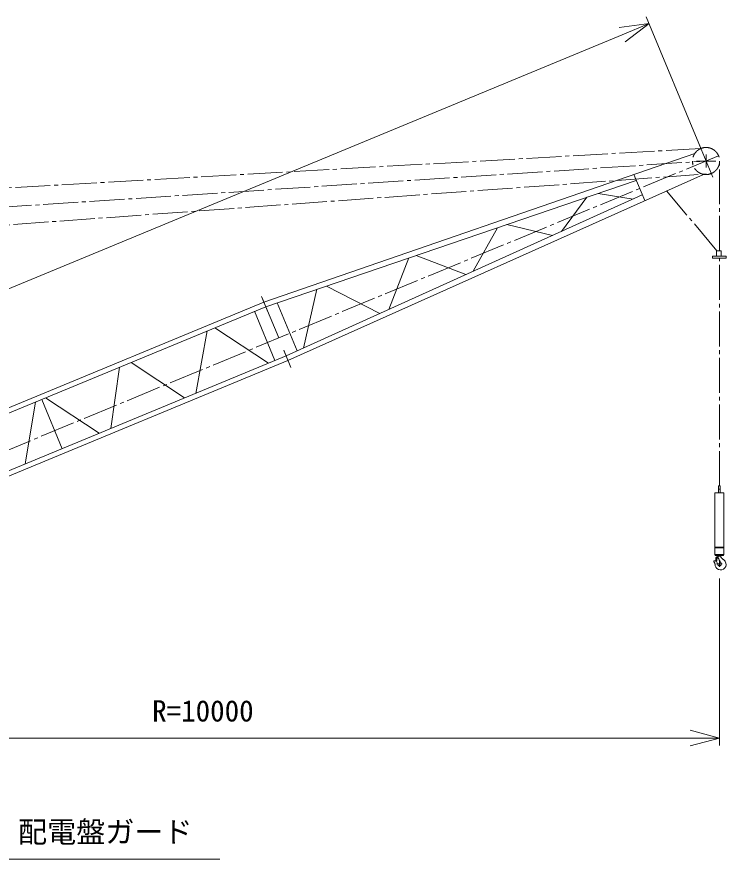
# Model space of a CAD drawing. Units: millimetres, scale not verified. Extents: x -13243 to 13194, y -18215 to 20682.
# Drawn here: x -5701 to 1614, y 2934 to 11622 of the extents above; entities that cross this region are included whole.
import ezdxf
from ezdxf.enums import TextEntityAlignment as Align

# ---------------------------------------------------------------- set-up
doc = ezdxf.new("R2010")
doc.units = ezdxf.units.MM
doc.header["$LTSCALE"] = 40
doc.linetypes.add('CHAIN2', pattern=[12, 9, -1, 1, -1])
for name, color, linetype, lineweight in [('0-2_05 寸法', 7, 'Continuous', 18), ('0-3_10 当社外形線', 3, 'Continuous', 18), ('0-4_12 当社中心線', 3, 'CHAIN2', 18)]:
    doc.layers.add(name, color=color, linetype=linetype, lineweight=lineweight)
doc.styles.add('ＭＳ ゴシック', font='')
doc.styles.get('ＭＳ ゴシック').set_extended_font_data('MS Gothic')

msp = doc.modelspace()

# ---------------------------------------------------------------- linework, layer by layer
at = {"layer": '0-2_05 寸法'}
for p, q in [((1349.11, 10273.75), (790.44, 11622.49)), ((819.14, 11553.2), (541.98, 11438.4)), ((-10265.95, 6961.6), (541.98, 11438.4)), ((1543.73, 5829.51), (1543.73, 4107.42)), ((-8155.73, 4182.42), (1243.73, 4182.42)), ((1543.73, 4182.42), (1243.73, 4182.42))]:
    msp.add_line(p, q, dxfattribs=at)
for points in [[(511.21, 11512.66), (819.14, 11553.2), (572.74, 11364.13)], [(1243.73, 4262.8), (1543.73, 4182.42), (1243.73, 4102.03)], [(-8155.66, 3323.74), (-7859.67, 3274.85), (-5793.56, 2933.57), (-3608.56, 2933.57)]]:
    msp.add_lwpolyline(points, dxfattribs=at)
at = {"layer": '0-3_10 当社外形線'}
for p, q in [((-3153.49, 8678.83), (1289.99, 10212.78)), ((1378.99, 9997.9), (-2904.78, 8078.29)), ((662.26, 9996.08), (773.83, 9726.72)), ((-3134.32, 8632.54), (687.43, 9935.31)), ((748.99, 9785.57), (-2924.65, 8124.18)), ((-82.76, 9409.42), (176.01, 9760.97)), ((295.14, 9801.58), (655.86, 9743.46)), ((-649.17, 9479.69), (-175.84, 9367.32)), ((-993.97, 8997.33), (-744.54, 9447.18)), ((-1864.88, 8603.46), (-1659.15, 9135.4)), ((-1582.99, 9161.36), (-1069.51, 8963.16)), ((1513.74, 9209.47), (1563.73, 9209.47)), ((1513.74, 9209.47), (1513.74, 9153.47)), ((1563.73, 9209.47), (1563.73, 9153.47)), ((-2745.57, 8205.17), (-2605.91, 8812.67)), ((-2509.13, 8845.65), (-1956.02, 8562.24)), ((-3177.89, 8737.76), (-3000.6, 8309.68)), ((-3171.48, 8722.29), (-3112.19, 8579.11)), ((-3153.49, 8678.83), (-7773, 6765.68)), ((-3134.36, 8632.64), (-7638.38, 6767.31)), ((-3015.76, 8672.96), (-2809.97, 8176.05)), ((-3249.84, 8584.81), (-3039.42, 8076.71)), ((-3737.73, 8382.75), (-3855.41, 7738.78)), ((-3105.51, 8049.34), (-3660.57, 8414.71)), ((-2948.95, 8184.96), (-2874.62, 8005.47)), ((-2944.61, 8174.48), (-2881.33, 8021.67)), ((-2923.93, 8124.54), (-7543.46, 6211.43)), ((-2904.78, 8078.29), (-7524.29, 6165.14)), ((-4642.63, 8007.99), (-4730.3, 7376.46)), ((-3971.61, 7690.66), (-4521.24, 8058.26)), ((-5508.72, 7649.3), (-5613.88, 7010.54)), ((-5444.11, 7676.06), (-5233.69, 7167.99)), ((-4851.58, 7326.23), (-5404.93, 7692.29)), ((1535.73, 6783.51), (1551.73, 6783.51)), ((1535.73, 6783.51), (1535.73, 6714.63)), ((1551.73, 6783.51), (1551.73, 6714.63)), ((1499.06, 6713.51), (1496.23, 6710.68)), ((1496.23, 6710.68), (1496.23, 6153.34)), ((1588.41, 6713.51), (1499.06, 6713.51)), ((1535.73, 6748.51), (1551.73, 6748.51)), ((1588.41, 6713.51), (1591.23, 6710.68)), ((1591.23, 6710.68), (1591.23, 6153.34)), ((1496.23, 6153.34), (1499.06, 6150.51)), ((1499.06, 6150.51), (1496.23, 6147.68)), ((1496.23, 6147.68), (1496.23, 6074.58)), ((1591.55, 6146.51), (1496.74, 6146.51)), ((1588.41, 6150.51), (1499.06, 6150.51)), ((1588.41, 6150.51), (1591.23, 6153.34)), ((1588.41, 6150.51), (1591.23, 6147.68)), ((1590.99, 6146.51), (1591.23, 6146.51)), ((1591.23, 6147.68), (1591.23, 6074.58)), ((1496.23, 6077.51), (1591.23, 6077.51)), ((1496.23, 6074.58), (1503.3, 6067.51)), ((1584.16, 6067.51), (1503.3, 6067.51)), ((1512.04, 6007.28), (1508.45, 6007.28)), ((1508.73, 6044.51), (1508.73, 6007.22)), ((1508.78, 6044.55), (1512.18, 6044.55)), ((1516.03, 6010.9), (1518.62, 6038.23)), ((1529.04, 6055.71), (1516.28, 6050.58)), ((1534.1, 6038.24), (1518.79, 6038.05)), ((1528.73, 6067.06), (1528.73, 6058.51)), ((1558.73, 6058.51), (1528.73, 6058.51)), ((1558.73, 6067.06), (1558.73, 6058.51)), ((1584.16, 6067.51), (1591.23, 6074.58))]:
    msp.add_line(p, q, dxfattribs=at)
for points in [[(1473.73, 9153.47), (1473.73, 9134.47), (1613.74, 9134.47)], [(1473.73, 9153.47), (1613.74, 9153.47), (1613.74, 9134.47)], [(1523.65, 5979.82), (1522.86, 5984.19), (1521.03, 5991.54), (1517.96, 5998.38), (1512.84, 6004.39), (1508.62, 6007.37), (1504.9, 6009.25), (1497.9, 6011.64), (1491.43, 6012.48), (1486.92, 6011.26), (1485.77, 6009.4), (1485.68, 6008.44), (1485.95, 6006.52), (1486.65, 6004.4), (1487.63, 6002.2), (1488.27, 6000.95), (1489.76, 5998.38), (1492.43, 5994.33), (1494.92, 5990.51), (1496.89, 5986.62), (1497.67, 5984.2), (1497.86, 5983.31), (1498.11, 5981.72), (1498.27, 5980.09), (1498.39, 5978.44), (1498.45, 5977.47)], [(1528.74, 6058.11), (1529.12, 6056.16), (1529.81, 6052.81), (1530.55, 6049.48), (1531.38, 6046.17), (1531.93, 6044.28), (1532.91, 6041.29), (1534.86, 6036.21), (1537.09, 6031.24), (1539.51, 6026.35), (1540.97, 6023.53), (1543.31, 6019.15), (1547.46, 6011.68), (1551.71, 6004.29), (1556.01, 5996.94), (1558.52, 5992.68)], [(1558, 6058.11), (1558.49, 6056.08), (1559.41, 6052.61), (1560.49, 6049.25), (1561.84, 6046.04), (1562.78, 6044.28), (1564.29, 6042.01), (1567.4, 6038.43), (1570.99, 6035.17), (1574.85, 6032.14), (1577.14, 6030.45), (1579.22, 6028.92), (1582.77, 6026.31), (1586.23, 6023.66), (1589.61, 6020.92), (1591.5, 6019.28), (1593.54, 6017.41), (1596.94, 6014.05), (1600.24, 6010.57), (1603.47, 6007), (1605.33, 6004.92)]]:
    msp.add_lwpolyline(points, dxfattribs=at)
msp.add_circle((1518.71, 6044.55), 3, dxfattribs=at)
for centre, radius, start, end in [((1556.21, 5975.01), 57.5, 176.00732, 31.72647), ((1512.04, 6011.28), 4, 270, 354.5857), ((1518.71, 6044.55), 6.5, 271.53414, 180.27139), ((1543.73, 5979.51), 20, 176.68438, 46.46785)]:
    msp.add_arc(centre, radius, start, end, dxfattribs=at)
at = {"layer": '0-4_12 当社中心線'}
for p, q in [((1352.93, 10264.51), (-11376.68, 9541.22)), ((1475.98, 9967.45), (1337.04, 10302.88)), ((1535.86, 10188.74), (-10075.16, 5379.3)), ((1406.51, 10067.06), (1406.51, 10203.27)), ((-11176.69, 9308.95), (1406.51, 10135.16)), ((1306.51, 10135.16), (1506.51, 10135.16)), ((1544.12, 9209.47), (1544.27, 10110.21)), ((-11000.89, 9096.77), (1460.09, 10005.83)), ((1517.7, 9210.2), (999.37, 9827.79)), ((1543.71, 6783.51), (1544.1, 9134.47)), ((1543.73, 5949.54), (1543.73, 6009.48)), ((1513.76, 5979.51), (1573.7, 5979.51))]:
    msp.add_line(p, q, dxfattribs=at)
msp.add_circle((1406.51, 10135.17), 140, dxfattribs=at)

# ---------------------------------------------------------------- texts
at = {"layer": '0-2_05 寸法', "style": 'ＭＳ ゴシック'}
for s, p in [('R=10000', (-4306, 4287.42)), ('配電盤ガード', (-5688.56, 3038.57))]:
    msp.add_text(s, height=219.9, dxfattribs=at).set_placement(p, align=Align.BOTTOM_LEFT)

doc.saveas('drawing.dxf')
